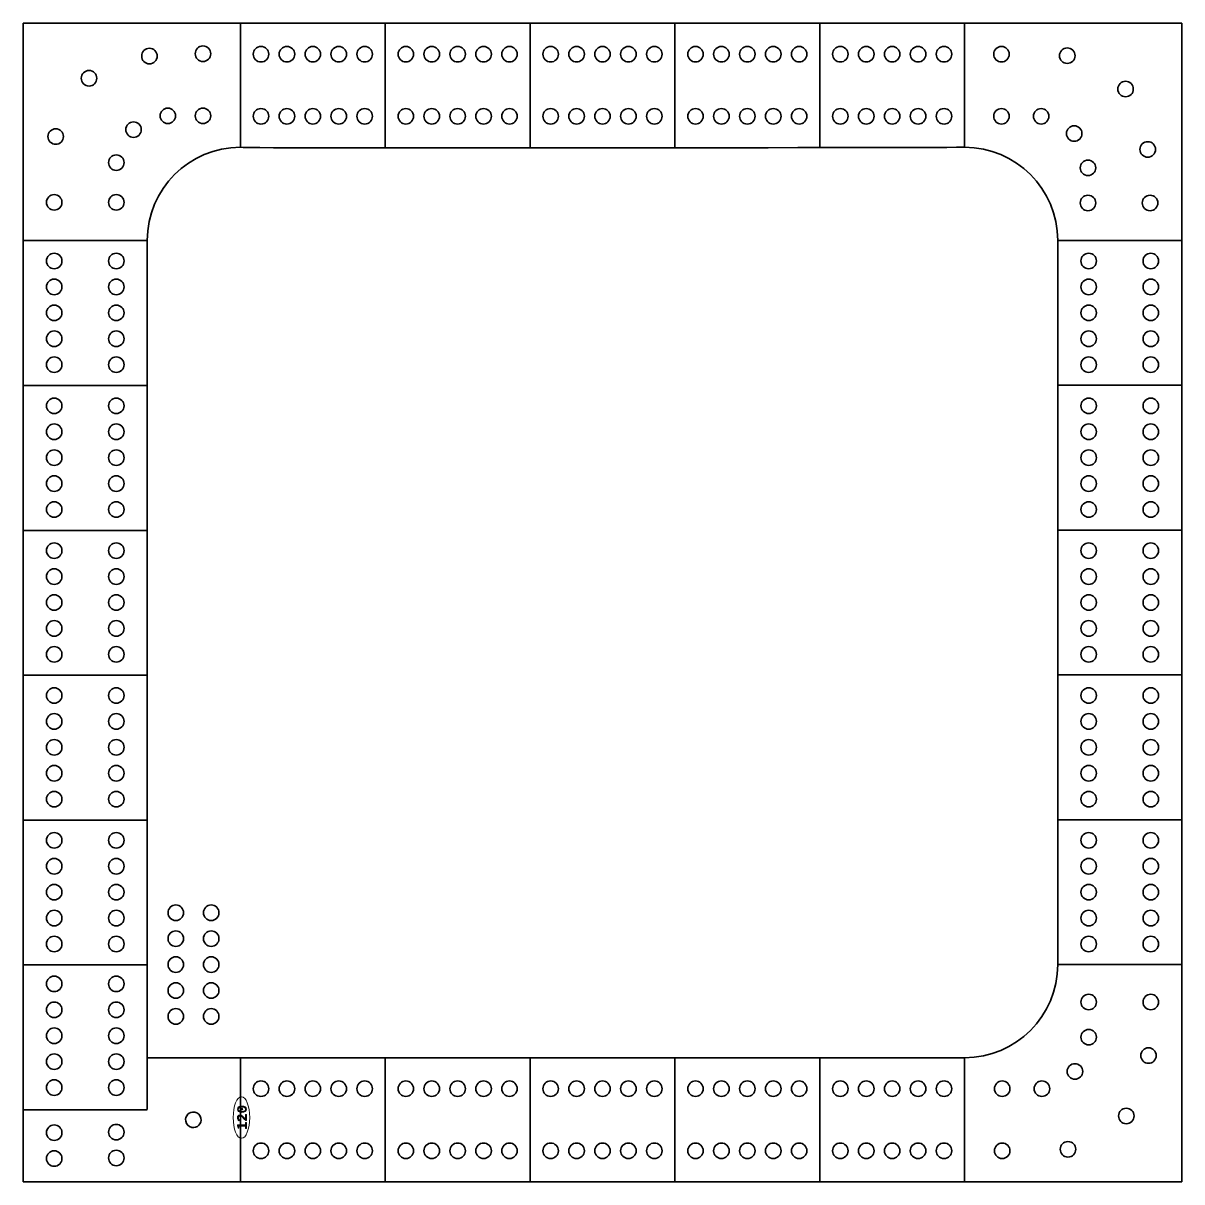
# Model space of a CAD drawing. Header units: inches. Extents: x 0 to 7, y -7 to 0.
import ezdxf

# ---------------------------------------------------------------- set-up
doc = ezdxf.new("R2010")
doc.units = ezdxf.units.IN
doc.header["$MEASUREMENT"] = 0
for name, color, linetype, lineweight in [('border', 7, 'Continuous', 0), ('labels', 7, 'Continuous', 0), ('pegs', 7, 'Continuous', 0), ('separators', 7, 'Continuous', 0)]:
    doc.layers.add(name, color=color, linetype=linetype, lineweight=lineweight)

# ---------------------------------------------------------------- blocks, each defined once
blk = doc.blocks.new('Block_1')
at = {"layer": 'pegs', "color": 250, "lineweight": 35, "true_color": 0x231f20}
for centre in [(0.1875, -6.7031), (0.5625, -6.6997), (0.1875, -6.8593), (0.5625, -6.8559)]:
    blk.add_circle(centre, 0.0469, dxfattribs=at)
blk = doc.blocks.new('Block_4')
at = {"layer": 'pegs', "color": 250, "lineweight": 35, "true_color": 0x231f20}
for centre in [(0.1875, -5.8042), (0.1875, -5.9608), (0.1875, -6.1174), (0.1875, -6.274), (0.1875, -6.4306)]:
    blk.add_circle(centre, 0.0469, dxfattribs=at)
blk = doc.blocks.new('Block_5')
at = {"layer": 'pegs', "color": 250, "lineweight": 35, "true_color": 0x231f20}
for centre in [(0.5625, -5.8042), (0.5625, -5.9608), (0.5625, -6.1174), (0.5625, -6.274), (0.5625, -6.4306)]:
    blk.add_circle(centre, 0.0469, dxfattribs=at)
blk = doc.blocks.new('Block_3')
at = {"layer": 'pegs'}
for name in ['Block_4', 'Block_5']:
    blk.add_blockref(name, (0, 0), dxfattribs=at)
blk = doc.blocks.new('Block_7')
at = {"layer": 'pegs', "color": 250, "lineweight": 35, "true_color": 0x231f20}
for centre in [(0.1875, -4.9368), (0.1875, -5.0934), (0.1875, -5.25), (0.1875, -5.4066), (0.1875, -5.5632)]:
    blk.add_circle(centre, 0.0469, dxfattribs=at)
blk = doc.blocks.new('Block_8')
at = {"layer": 'pegs', "color": 250, "lineweight": 35, "true_color": 0x231f20}
for centre in [(0.5625, -4.9368), (0.5625, -5.0934), (0.5625, -5.25), (0.5625, -5.4066), (0.5625, -5.5632)]:
    blk.add_circle(centre, 0.0469, dxfattribs=at)
blk = doc.blocks.new('Block_6')
at = {"layer": 'pegs'}
for name in ['Block_7', 'Block_8']:
    blk.add_blockref(name, (0, 0), dxfattribs=at)
blk = doc.blocks.new('Block_10')
at = {"layer": 'pegs', "color": 250, "lineweight": 35, "true_color": 0x231f20}
for centre in [(0.1875, -4.0618), (0.1875, -4.2184), (0.1875, -4.375), (0.1875, -4.5316), (0.1875, -4.6882)]:
    blk.add_circle(centre, 0.0469, dxfattribs=at)
blk = doc.blocks.new('Block_11')
at = {"layer": 'pegs', "color": 250, "lineweight": 35, "true_color": 0x231f20}
for centre in [(0.5625, -4.0618), (0.5625, -4.2184), (0.5625, -4.375), (0.5625, -4.5316), (0.5625, -4.6882)]:
    blk.add_circle(centre, 0.0469, dxfattribs=at)
blk = doc.blocks.new('Block_9')
at = {"layer": 'pegs'}
for name in ['Block_10', 'Block_11']:
    blk.add_blockref(name, (0, 0), dxfattribs=at)
blk = doc.blocks.new('Block_13')
at = {"layer": 'pegs', "color": 250, "lineweight": 35, "true_color": 0x231f20}
for centre in [(0.1875, -3.1868), (0.1875, -3.3434), (0.1875, -3.5), (0.1875, -3.6566), (0.1875, -3.8132)]:
    blk.add_circle(centre, 0.0469, dxfattribs=at)
blk = doc.blocks.new('Block_14')
at = {"layer": 'pegs', "color": 250, "lineweight": 35, "true_color": 0x231f20}
for centre in [(0.5625, -3.1868), (0.5625, -3.3434), (0.5625, -3.5), (0.5625, -3.6566), (0.5625, -3.8132)]:
    blk.add_circle(centre, 0.0469, dxfattribs=at)
blk = doc.blocks.new('Block_12')
at = {"layer": 'pegs'}
for name in ['Block_13', 'Block_14']:
    blk.add_blockref(name, (0, 0), dxfattribs=at)
blk = doc.blocks.new('Block_16')
at = {"layer": 'pegs', "color": 250, "lineweight": 35, "true_color": 0x231f20}
for centre in [(0.1875, -2.3118), (0.1875, -2.4684), (0.1875, -2.625), (0.1875, -2.7816), (0.1875, -2.9382)]:
    blk.add_circle(centre, 0.0469, dxfattribs=at)
blk = doc.blocks.new('Block_17')
at = {"layer": 'pegs', "color": 250, "lineweight": 35, "true_color": 0x231f20}
for centre in [(0.5625, -2.3118), (0.5625, -2.4684), (0.5625, -2.625), (0.5625, -2.7816), (0.5625, -2.9382)]:
    blk.add_circle(centre, 0.0469, dxfattribs=at)
blk = doc.blocks.new('Block_15')
at = {"layer": 'pegs'}
for name in ['Block_16', 'Block_17']:
    blk.add_blockref(name, (0, 0), dxfattribs=at)
blk = doc.blocks.new('Block_19')
at = {"layer": 'pegs', "color": 250, "lineweight": 35, "true_color": 0x231f20}
for centre in [(0.1875, -1.4368), (0.1875, -1.5934), (0.1875, -1.75), (0.1875, -1.9066), (0.1875, -2.0632)]:
    blk.add_circle(centre, 0.0469, dxfattribs=at)
blk = doc.blocks.new('Block_20')
at = {"layer": 'pegs', "color": 250, "lineweight": 35, "true_color": 0x231f20}
for centre in [(0.5625, -1.4368), (0.5625, -1.5934), (0.5625, -1.75), (0.5625, -1.9066), (0.5625, -2.0632)]:
    blk.add_circle(centre, 0.0469, dxfattribs=at)
blk = doc.blocks.new('Block_18')
at = {"layer": 'pegs'}
for name in ['Block_19', 'Block_20']:
    blk.add_blockref(name, (0, 0), dxfattribs=at)
blk = doc.blocks.new('Block_2')
at = {"layer": 'pegs'}
for name in ['Block_18', 'Block_15', 'Block_12', 'Block_9', 'Block_6', 'Block_3']:
    blk.add_blockref(name, (0, 0), dxfattribs=at)
blk = doc.blocks.new('Block_22')
at = {"layer": 'pegs', "color": 250, "lineweight": 35, "true_color": 0x231f20}
for centre in [(6.4375, -4.9368), (6.4375, -5.0934), (6.4375, -5.25), (6.4375, -5.4066), (6.4375, -5.5632)]:
    blk.add_circle(centre, 0.0469, dxfattribs=at)
blk = doc.blocks.new('Block_23')
at = {"layer": 'pegs', "color": 250, "lineweight": 35, "true_color": 0x231f20}
for centre in [(6.8125, -4.9368), (6.8125, -5.0934), (6.8125, -5.25), (6.8125, -5.4066), (6.8125, -5.5632)]:
    blk.add_circle(centre, 0.0469, dxfattribs=at)
blk = doc.blocks.new('Block_21')
at = {"layer": 'pegs'}
for name in ['Block_22', 'Block_23']:
    blk.add_blockref(name, (0, 0), dxfattribs=at)
blk = doc.blocks.new('Block_25')
at = {"layer": 'pegs', "color": 250, "lineweight": 35, "true_color": 0x231f20}
for centre in [(6.4375, -4.0618), (6.4375, -4.2184), (6.4375, -4.375), (6.4375, -4.5316), (6.4375, -4.6882)]:
    blk.add_circle(centre, 0.0469, dxfattribs=at)
blk = doc.blocks.new('Block_26')
at = {"layer": 'pegs', "color": 250, "lineweight": 35, "true_color": 0x231f20}
for centre in [(6.8125, -4.0618), (6.8125, -4.2184), (6.8125, -4.375), (6.8125, -4.5316), (6.8125, -4.6882)]:
    blk.add_circle(centre, 0.0469, dxfattribs=at)
blk = doc.blocks.new('Block_24')
at = {"layer": 'pegs'}
for name in ['Block_25', 'Block_26']:
    blk.add_blockref(name, (0, 0), dxfattribs=at)
blk = doc.blocks.new('Block_28')
at = {"layer": 'pegs', "color": 250, "lineweight": 35, "true_color": 0x231f20}
for centre in [(6.4375, -3.1868), (6.4375, -3.3434), (6.4375, -3.5), (6.4375, -3.6566), (6.4375, -3.8132)]:
    blk.add_circle(centre, 0.0469, dxfattribs=at)
blk = doc.blocks.new('Block_29')
at = {"layer": 'pegs', "color": 250, "lineweight": 35, "true_color": 0x231f20}
for centre in [(6.8125, -3.1868), (6.8125, -3.3434), (6.8125, -3.5), (6.8125, -3.6566), (6.8125, -3.8132)]:
    blk.add_circle(centre, 0.0469, dxfattribs=at)
blk = doc.blocks.new('Block_27')
at = {"layer": 'pegs'}
for name in ['Block_28', 'Block_29']:
    blk.add_blockref(name, (0, 0), dxfattribs=at)
blk = doc.blocks.new('Block_31')
at = {"layer": 'pegs', "color": 250, "lineweight": 35, "true_color": 0x231f20}
for centre in [(6.4375, -2.3118), (6.4375, -2.4684), (6.4375, -2.625), (6.4375, -2.7816), (6.4375, -2.9382)]:
    blk.add_circle(centre, 0.0469, dxfattribs=at)
blk = doc.blocks.new('Block_32')
at = {"layer": 'pegs', "color": 250, "lineweight": 35, "true_color": 0x231f20}
for centre in [(6.8125, -2.3118), (6.8125, -2.4684), (6.8125, -2.625), (6.8125, -2.7816), (6.8125, -2.9382)]:
    blk.add_circle(centre, 0.0469, dxfattribs=at)
blk = doc.blocks.new('Block_30')
at = {"layer": 'pegs'}
for name in ['Block_31', 'Block_32']:
    blk.add_blockref(name, (0, 0), dxfattribs=at)
blk = doc.blocks.new('Block_34')
at = {"layer": 'pegs', "color": 250, "lineweight": 35, "true_color": 0x231f20}
for centre in [(6.4375, -1.4368), (6.4375, -1.5934), (6.4375, -1.75), (6.4375, -1.9066), (6.4375, -2.0632)]:
    blk.add_circle(centre, 0.0469, dxfattribs=at)
blk = doc.blocks.new('Block_35')
at = {"layer": 'pegs', "color": 250, "lineweight": 35, "true_color": 0x231f20}
for centre in [(6.8125, -1.4368), (6.8125, -1.5934), (6.8125, -1.75), (6.8125, -1.9066), (6.8125, -2.0632)]:
    blk.add_circle(centre, 0.0469, dxfattribs=at)
blk = doc.blocks.new('Block_33')
at = {"layer": 'pegs'}
for name in ['Block_34', 'Block_35']:
    blk.add_blockref(name, (0, 0), dxfattribs=at)
blk = doc.blocks.new('Block_38')
at = {"layer": 'pegs', "color": 250, "lineweight": 35, "true_color": 0x231f20}
for centre in [(4.9368, -0.5625), (5.0934, -0.5625), (5.25, -0.5625), (5.4066, -0.5625), (5.5632, -0.5625)]:
    blk.add_circle(centre, 0.0469, dxfattribs=at)
blk = doc.blocks.new('Block_39')
at = {"layer": 'pegs', "color": 250, "lineweight": 35, "true_color": 0x231f20}
for centre in [(4.9368, -0.1875), (5.0934, -0.1875), (5.25, -0.1875), (5.4066, -0.1875), (5.5632, -0.1875)]:
    blk.add_circle(centre, 0.0469, dxfattribs=at)
blk = doc.blocks.new('Block_37')
at = {"layer": 'pegs'}
for name in ['Block_39', 'Block_38']:
    blk.add_blockref(name, (0, 0), dxfattribs=at)
blk = doc.blocks.new('Block_41')
at = {"layer": 'pegs', "color": 250, "lineweight": 35, "true_color": 0x231f20}
for centre in [(4.0618, -0.5625), (4.2184, -0.5625), (4.375, -0.5625), (4.5316, -0.5625), (4.6882, -0.5625)]:
    blk.add_circle(centre, 0.0469, dxfattribs=at)
blk = doc.blocks.new('Block_42')
at = {"layer": 'pegs', "color": 250, "lineweight": 35, "true_color": 0x231f20}
for centre in [(4.0618, -0.1875), (4.2184, -0.1875), (4.375, -0.1875), (4.5316, -0.1875), (4.6882, -0.1875)]:
    blk.add_circle(centre, 0.0469, dxfattribs=at)
blk = doc.blocks.new('Block_40')
at = {"layer": 'pegs'}
for name in ['Block_42', 'Block_41']:
    blk.add_blockref(name, (0, 0), dxfattribs=at)
blk = doc.blocks.new('Block_44')
at = {"layer": 'pegs', "color": 250, "lineweight": 35, "true_color": 0x231f20}
for centre in [(3.1868, -0.5625), (3.3434, -0.5625), (3.5, -0.5625), (3.6566, -0.5625), (3.8132, -0.5625)]:
    blk.add_circle(centre, 0.0469, dxfattribs=at)
blk = doc.blocks.new('Block_45')
at = {"layer": 'pegs', "color": 250, "lineweight": 35, "true_color": 0x231f20}
for centre in [(3.1868, -0.1875), (3.3434, -0.1875), (3.5, -0.1875), (3.6566, -0.1875), (3.8132, -0.1875)]:
    blk.add_circle(centre, 0.0469, dxfattribs=at)
blk = doc.blocks.new('Block_43')
at = {"layer": 'pegs'}
for name in ['Block_45', 'Block_44']:
    blk.add_blockref(name, (0, 0), dxfattribs=at)
blk = doc.blocks.new('Block_47')
at = {"layer": 'pegs', "color": 250, "lineweight": 35, "true_color": 0x231f20}
for centre in [(2.3118, -0.5625), (2.4684, -0.5625), (2.625, -0.5625), (2.7816, -0.5625), (2.9382, -0.5625)]:
    blk.add_circle(centre, 0.0469, dxfattribs=at)
blk = doc.blocks.new('Block_48')
at = {"layer": 'pegs', "color": 250, "lineweight": 35, "true_color": 0x231f20}
for centre in [(2.3118, -0.1875), (2.4684, -0.1875), (2.625, -0.1875), (2.7816, -0.1875), (2.9382, -0.1875)]:
    blk.add_circle(centre, 0.0469, dxfattribs=at)
blk = doc.blocks.new('Block_46')
at = {"layer": 'pegs'}
for name in ['Block_48', 'Block_47']:
    blk.add_blockref(name, (0, 0), dxfattribs=at)
blk = doc.blocks.new('Block_50')
at = {"layer": 'pegs', "color": 250, "lineweight": 35, "true_color": 0x231f20}
for centre in [(1.4368, -0.5625), (1.5934, -0.5625), (1.75, -0.5625), (1.9066, -0.5625), (2.0632, -0.5625)]:
    blk.add_circle(centre, 0.0469, dxfattribs=at)
blk = doc.blocks.new('Block_51')
at = {"layer": 'pegs', "color": 250, "lineweight": 35, "true_color": 0x231f20}
for centre in [(1.4368, -0.1875), (1.5934, -0.1875), (1.75, -0.1875), (1.9066, -0.1875), (2.0632, -0.1875)]:
    blk.add_circle(centre, 0.0469, dxfattribs=at)
blk = doc.blocks.new('Block_49')
at = {"layer": 'pegs'}
for name in ['Block_51', 'Block_50']:
    blk.add_blockref(name, (0, 0), dxfattribs=at)
blk = doc.blocks.new('Block_36')
at = {"layer": 'pegs'}
for name in ['Block_49', 'Block_46', 'Block_43', 'Block_40', 'Block_37']:
    blk.add_blockref(name, (0, 0), dxfattribs=at)
blk = doc.blocks.new('Block_54')
at = {"layer": 'pegs', "color": 250, "lineweight": 35, "true_color": 0x231f20}
for centre in [(4.9368, -6.8125), (5.0934, -6.8125), (5.25, -6.8125), (5.4066, -6.8125), (5.5632, -6.8125)]:
    blk.add_circle(centre, 0.0469, dxfattribs=at)
blk = doc.blocks.new('Block_55')
at = {"layer": 'pegs', "color": 250, "lineweight": 35, "true_color": 0x231f20}
for centre in [(4.9368, -6.4375), (5.0934, -6.4375), (5.25, -6.4375), (5.4066, -6.4375), (5.5632, -6.4375)]:
    blk.add_circle(centre, 0.0469, dxfattribs=at)
blk = doc.blocks.new('Block_53')
at = {"layer": 'pegs'}
for name in ['Block_55', 'Block_54']:
    blk.add_blockref(name, (0, 0), dxfattribs=at)
blk = doc.blocks.new('Block_57')
at = {"layer": 'pegs', "color": 250, "lineweight": 35, "true_color": 0x231f20}
for centre in [(4.0618, -6.8125), (4.2184, -6.8125), (4.375, -6.8125), (4.5316, -6.8125), (4.6882, -6.8125)]:
    blk.add_circle(centre, 0.0469, dxfattribs=at)
blk = doc.blocks.new('Block_58')
at = {"layer": 'pegs', "color": 250, "lineweight": 35, "true_color": 0x231f20}
for centre in [(4.0618, -6.4375), (4.2184, -6.4375), (4.375, -6.4375), (4.5316, -6.4375), (4.6882, -6.4375)]:
    blk.add_circle(centre, 0.0469, dxfattribs=at)
blk = doc.blocks.new('Block_56')
at = {"layer": 'pegs'}
for name in ['Block_58', 'Block_57']:
    blk.add_blockref(name, (0, 0), dxfattribs=at)
blk = doc.blocks.new('Block_60')
at = {"layer": 'pegs', "color": 250, "lineweight": 35, "true_color": 0x231f20}
for centre in [(3.1868, -6.8125), (3.3434, -6.8125), (3.5, -6.8125), (3.6566, -6.8125), (3.8132, -6.8125)]:
    blk.add_circle(centre, 0.0469, dxfattribs=at)
blk = doc.blocks.new('Block_61')
at = {"layer": 'pegs', "color": 250, "lineweight": 35, "true_color": 0x231f20}
for centre in [(3.1868, -6.4375), (3.3434, -6.4375), (3.5, -6.4375), (3.6566, -6.4375), (3.8132, -6.4375)]:
    blk.add_circle(centre, 0.0469, dxfattribs=at)
blk = doc.blocks.new('Block_59')
at = {"layer": 'pegs'}
for name in ['Block_61', 'Block_60']:
    blk.add_blockref(name, (0, 0), dxfattribs=at)
blk = doc.blocks.new('Block_63')
at = {"layer": 'pegs', "color": 250, "lineweight": 35, "true_color": 0x231f20}
for centre in [(2.3118, -6.8125), (2.4684, -6.8125), (2.625, -6.8125), (2.7816, -6.8125), (2.9382, -6.8125)]:
    blk.add_circle(centre, 0.0469, dxfattribs=at)
blk = doc.blocks.new('Block_64')
at = {"layer": 'pegs', "color": 250, "lineweight": 35, "true_color": 0x231f20}
for centre in [(2.3118, -6.4375), (2.4684, -6.4375), (2.625, -6.4375), (2.7816, -6.4375), (2.9382, -6.4375)]:
    blk.add_circle(centre, 0.0469, dxfattribs=at)
blk = doc.blocks.new('Block_62')
at = {"layer": 'pegs'}
for name in ['Block_64', 'Block_63']:
    blk.add_blockref(name, (0, 0), dxfattribs=at)
blk = doc.blocks.new('Block_66')
at = {"layer": 'pegs', "color": 250, "lineweight": 35, "true_color": 0x231f20}
for centre in [(1.4368, -6.8125), (1.5934, -6.8125), (1.75, -6.8125), (1.9066, -6.8125), (2.0632, -6.8125)]:
    blk.add_circle(centre, 0.0469, dxfattribs=at)
blk = doc.blocks.new('Block_67')
at = {"layer": 'pegs', "color": 250, "lineweight": 35, "true_color": 0x231f20}
for centre in [(1.4368, -6.4375), (1.5934, -6.4375), (1.75, -6.4375), (1.9066, -6.4375), (2.0632, -6.4375)]:
    blk.add_circle(centre, 0.0469, dxfattribs=at)
blk = doc.blocks.new('Block_65')
at = {"layer": 'pegs'}
for name in ['Block_67', 'Block_66']:
    blk.add_blockref(name, (0, 0), dxfattribs=at)
blk = doc.blocks.new('Block_52')
at = {"layer": 'pegs'}
for name in ['Block_65', 'Block_62', 'Block_59', 'Block_56', 'Block_53']:
    blk.add_blockref(name, (0, 0), dxfattribs=at)
blk = doc.blocks.new('Block_68')
at = {"layer": 'pegs', "color": 250, "lineweight": 35, "true_color": 0x231f20}
for centre in [(0.9221, -5.3743), (0.9221, -5.5309), (0.9221, -5.6875), (0.9221, -5.8441), (0.9221, -6.0007)]:
    blk.add_circle(centre, 0.0469, dxfattribs=at)
blk = doc.blocks.new('Block_70')
at = {"layer": 'pegs', "color": 250, "lineweight": 35, "true_color": 0x231f20}
for centre in [(6.4375, -5.9139), (6.4375, -6.126), (6.3542, -6.3333), (5.9148, -6.4375), (6.1547, -6.4375)]:
    blk.add_circle(centre, 0.0469, dxfattribs=at)
blk = doc.blocks.new('Block_69')
at = {"layer": 'pegs', "color": 250, "lineweight": 35, "true_color": 0x231f20}
for centre in [(6.8125, -5.9139), (6.7986, -6.2372), (6.6645, -6.6021), (5.9148, -6.8125), (6.3123, -6.8035)]:
    blk.add_circle(centre, 0.0469, dxfattribs=at)
at = {"layer": 'pegs'}
blk.add_blockref('Block_70', (0, 0), dxfattribs=at)
blk = doc.blocks.new('Block_71')
at = {"layer": 'pegs', "color": 250, "lineweight": 35, "true_color": 0x231f20}
for centre in [(1.1359, -5.3743), (1.1359, -5.5309), (1.1359, -5.6875), (1.1359, -5.8441), (1.1359, -6.0007)]:
    blk.add_circle(centre, 0.0469, dxfattribs=at)
blk = doc.blocks.new('Block_73')
at = {"layer": 'pegs', "color": 250, "lineweight": 35, "true_color": 0x231f20}
for centre in [(5.9103, -0.5625), (6.1502, -0.5625), (6.3497, -0.6667), (6.4331, -0.874), (6.4331, -1.0861)]:
    blk.add_circle(centre, 0.0469, dxfattribs=at)
blk = doc.blocks.new('Block_72')
at = {"layer": 'pegs', "color": 250, "lineweight": 35, "true_color": 0x231f20}
for centre in [(5.9103, -0.1875), (6.3078, -0.1965), (6.6601, -0.3979), (6.7942, -0.7628), (6.8081, -1.0861)]:
    blk.add_circle(centre, 0.0469, dxfattribs=at)
at = {"layer": 'pegs'}
blk.add_blockref('Block_73', (0, 0), dxfattribs=at)
blk = doc.blocks.new('Block_75')
at = {"layer": 'pegs', "color": 250, "lineweight": 35, "true_color": 0x231f20}
for centre in [(0.874, -0.5598), (1.0861, -0.5598), (0.6667, -0.6431), (0.5625, -0.8426), (0.5625, -1.0825)]:
    blk.add_circle(centre, 0.0469, dxfattribs=at)
blk = doc.blocks.new('Block_74')
at = {"layer": 'pegs', "color": 250, "lineweight": 35, "true_color": 0x231f20}
for centre in [(1.0861, -0.1848), (0.7628, -0.1987), (0.3979, -0.3327), (0.1965, -0.685), (0.1875, -1.0825)]:
    blk.add_circle(centre, 0.0469, dxfattribs=at)
at = {"layer": 'pegs'}
blk.add_blockref('Block_75', (0, 0), dxfattribs=at)
blk = doc.blocks.new('Block_0')
at = {"layer": 'pegs', "color": 250, "lineweight": 35, "true_color": 0x231f20}
blk.add_open_spline([(1.0738, -6.6158), (1.08, -6.6489), (1.0516, -6.6773), (1.0186, -6.671), (1.0003, -6.6675), (0.9853, -6.6525), (0.9818, -6.6342), (0.9755, -6.6011), (1.0039, -6.5727), (1.037, -6.579), (1.0553, -6.5825), (1.0703, -6.5975), (1.0738, -6.6158)], degree=3, knots=[0, 0, 0, 0, 1, 1, 1, 2, 2, 2, 3, 3, 3, 4, 4, 4, 4], dxfattribs=at)
at = {"layer": 'pegs'}
for name in ['Block_74', 'Block_36', 'Block_72', 'Block_2', 'Block_33', 'Block_30', 'Block_27', 'Block_24', 'Block_21', 'Block_68', 'Block_71', 'Block_69', 'Block_52', 'Block_1']:
    blk.add_blockref(name, (0, 0), dxfattribs=at)
blk = doc.blocks.new('Block_77')
at = {"layer": 'separators', "color": 250, "lineweight": 35, "true_color": 0x231f20}
for p, q in [((1.3125, 0), (1.3125, -0.75)), ((2.1875, 0), (2.1875, -0.75)), ((3.0625, 0), (3.0625, -0.75)), ((3.9375, 0), (3.9375, -0.75)), ((4.8125, 0), (4.8125, -0.75)), ((5.6875, 0), (5.6875, -0.75))]:
    blk.add_line(p, q, dxfattribs=at)
blk = doc.blocks.new('Block_78')
at = {"layer": 'separators', "color": 250, "lineweight": 35, "true_color": 0x231f20}
for p, q in [((6.25, -1.3125), (7, -1.3125)), ((6.25, -2.1875), (7, -2.1875)), ((6.25, -3.0625), (7, -3.0625)), ((6.25, -3.9375), (7, -3.9375)), ((6.25, -4.8125), (7, -4.8125)), ((6.25, -5.6875), (7, -5.6875))]:
    blk.add_line(p, q, dxfattribs=at)
blk = doc.blocks.new('Block_79')
at = {"layer": 'separators', "color": 250, "lineweight": 35, "true_color": 0x231f20}
for p, q in [((1.3125, -6.25), (1.3125, -7)), ((2.1875, -6.25), (2.1875, -7)), ((3.0625, -6.25), (3.0625, -7)), ((3.9375, -6.25), (3.9375, -7)), ((4.8125, -6.25), (4.8125, -7)), ((5.6875, -6.25), (5.6875, -7))]:
    blk.add_line(p, q, dxfattribs=at)
blk = doc.blocks.new('Block_80')
at = {"layer": 'separators', "color": 250, "lineweight": 35, "true_color": 0x231f20}
for p, q in [((0, -1.3125), (0.75, -1.3125)), ((0, -2.1892), (0.75, -2.1892)), ((0, -3.0642), (0.75, -3.0642)), ((0, -3.9392), (0.75, -3.9392)), ((0, -4.8142), (0.75, -4.8142)), ((0, -5.6892), (0.75, -5.6892)), ((0, -6.5642), (0.75, -6.5642))]:
    blk.add_line(p, q, dxfattribs=at)
blk = doc.blocks.new('Block_76')
at = {"layer": 'separators'}
for name in ['Block_77', 'Block_80', 'Block_78', 'Block_79']:
    blk.add_blockref(name, (0, 0), dxfattribs=at)
blk = doc.blocks.new('Block_83')
at = {"layer": 'labels', "true_color": 0x231f20, "transparency": 33554687}
h = blk.add_hatch(color=250, dxfattribs=at)
h.dxf.hatch_style = 2
edge = h.paths.add_edge_path()
edge.add_spline(control_points=[(1.3211, -6.5668), (1.3176, -6.5668), (1.3156, -6.5643), (1.3156, -6.5616), (1.3156, -6.5588), (1.3176, -6.5564), (1.3211, -6.5564), (1.3246, -6.5564), (1.3266, -6.5588), (1.3266, -6.5616), (1.3266, -6.5643), (1.3246, -6.5668), (1.3211, -6.5668)], knot_values=[0, 0, 0, 0, 1, 1, 1, 2, 2, 2, 3, 3, 3, 4, 4, 4, 4], degree=3, periodic=0)
edge = h.paths.add_edge_path()
edge.add_spline(control_points=[(1.3216, -6.5489), (1.3064, -6.5489), (1.2998, -6.5542), (1.2998, -6.5616), (1.2998, -6.569), (1.3064, -6.5742), (1.3216, -6.5742), (1.3369, -6.5742), (1.3438, -6.569), (1.3438, -6.5616), (1.3438, -6.5542), (1.3369, -6.5489), (1.3216, -6.5489)], knot_values=[0, 0, 0, 0, 1, 1, 1, 2, 2, 2, 3, 3, 3, 4, 4, 4, 4], degree=3, periodic=0)
edge = h.paths.add_edge_path()
edge.add_spline(control_points=[(1.3216, -6.5807), (1.3038, -6.5807), (1.2942, -6.5734), (1.2942, -6.5616), (1.2942, -6.5498), (1.3038, -6.5425), (1.3216, -6.5425), (1.3393, -6.5425), (1.3494, -6.5498), (1.3494, -6.5616), (1.3494, -6.5734), (1.3393, -6.5807), (1.3216, -6.5807)], knot_values=[0, 0, 0, 0, 1, 1, 1, 2, 2, 2, 3, 3, 3, 4, 4, 4, 4], degree=3, periodic=0)
h = blk.add_hatch(color=250, dxfattribs=at)
h.dxf.hatch_style = 2
edge = h.paths.add_edge_path()
edge.add_spline(control_points=[(1.3443, -6.6305), (1.3284, -6.6125), (1.3191, -6.6027), (1.3102, -6.6027), (1.3041, -6.6027), (1.2999, -6.6063), (1.2999, -6.6142), (1.2999, -6.6192), (1.3027, -6.6235), (1.3062, -6.6269), (1.3062, -6.6269), (1.3023, -6.6309), (1.3023, -6.6309), (1.2975, -6.6261), (1.2942, -6.6208), (1.2942, -6.6133), (1.2942, -6.6027), (1.3005, -6.596), (1.3099, -6.596), (1.3199, -6.596), (1.3298, -6.606), (1.3429, -6.6204), (1.3426, -6.6171), (1.3425, -6.6137), (1.3425, -6.6105), (1.3425, -6.6105), (1.3425, -6.5931), (1.3425, -6.5931), (1.3425, -6.5931), (1.3484, -6.5931), (1.3484, -6.5931), (1.3484, -6.5931), (1.3484, -6.6305), (1.3484, -6.6305), (1.3484, -6.6305), (1.3443, -6.6305), (1.3443, -6.6305)], knot_values=[0, 0, 0, 0, 1, 1, 1, 2, 2, 2, 3, 3, 3, 4, 4, 4, 5, 5, 5, 6, 6, 6, 7, 7, 7, 8, 8, 8, 9, 9, 9, 10, 10, 10, 11, 11, 11, 12, 12, 12, 12], degree=3, periodic=0)
h = blk.add_hatch(color=250, dxfattribs=at)
h.dxf.hatch_style = 2
edge = h.paths.add_edge_path()
edge.add_spline(control_points=[(1.3426, -6.6785), (1.3426, -6.6785), (1.3426, -6.6632), (1.3426, -6.6632), (1.3426, -6.6632), (1.3036, -6.6632), (1.3036, -6.6632), (1.3036, -6.6632), (1.3036, -6.6751), (1.3036, -6.6751), (1.3036, -6.6751), (1.2991, -6.6751), (1.2991, -6.6751), (1.2983, -6.6688), (1.2971, -6.6648), (1.2952, -6.6614), (1.2952, -6.6614), (1.2952, -6.6563), (1.2952, -6.6563), (1.2952, -6.6563), (1.3426, -6.6563), (1.3426, -6.6563), (1.3426, -6.6563), (1.3426, -6.6424), (1.3426, -6.6424), (1.3426, -6.6424), (1.3484, -6.6424), (1.3484, -6.6424), (1.3484, -6.6424), (1.3484, -6.6785), (1.3484, -6.6785), (1.3484, -6.6785), (1.3426, -6.6785), (1.3426, -6.6785)], knot_values=[0, 0, 0, 0, 1, 1, 1, 2, 2, 2, 3, 3, 3, 4, 4, 4, 5, 5, 5, 6, 6, 6, 7, 7, 7, 8, 8, 8, 9, 9, 9, 10, 10, 10, 11, 11, 11, 11], degree=3, periodic=0)
at = {"layer": 'labels'}
for points, knots in [([(1.3216, -6.5807), (1.3038, -6.5807), (1.2942, -6.5734), (1.2942, -6.5616), (1.2942, -6.5498), (1.3038, -6.5425), (1.3216, -6.5425), (1.3393, -6.5425), (1.3494, -6.5498), (1.3494, -6.5616), (1.3494, -6.5734), (1.3393, -6.5807), (1.3216, -6.5807)], [0, 0, 0, 0, 1, 1, 1, 2, 2, 2, 3, 3, 3, 4, 4, 4, 4]), ([(1.3216, -6.5489), (1.3064, -6.5489), (1.2998, -6.5542), (1.2998, -6.5616), (1.2998, -6.569), (1.3064, -6.5742), (1.3216, -6.5742), (1.3369, -6.5742), (1.3438, -6.569), (1.3438, -6.5616), (1.3438, -6.5542), (1.3369, -6.5489), (1.3216, -6.5489)], [0, 0, 0, 0, 1, 1, 1, 2, 2, 2, 3, 3, 3, 4, 4, 4, 4]), ([(1.3211, -6.5668), (1.3176, -6.5668), (1.3156, -6.5643), (1.3156, -6.5616), (1.3156, -6.5588), (1.3176, -6.5564), (1.3211, -6.5564), (1.3246, -6.5564), (1.3266, -6.5588), (1.3266, -6.5616), (1.3266, -6.5643), (1.3246, -6.5668), (1.3211, -6.5668)], [0, 0, 0, 0, 1, 1, 1, 2, 2, 2, 3, 3, 3, 4, 4, 4, 4]), ([(1.3443, -6.6305), (1.3284, -6.6125), (1.3191, -6.6027), (1.3102, -6.6027), (1.3041, -6.6027), (1.2999, -6.6063), (1.2999, -6.6142), (1.2999, -6.6192), (1.3027, -6.6235), (1.3062, -6.6269), (1.3062, -6.6269), (1.3023, -6.6309), (1.3023, -6.6309), (1.2975, -6.6261), (1.2942, -6.6208), (1.2942, -6.6133), (1.2942, -6.6027), (1.3005, -6.596), (1.3099, -6.596), (1.3199, -6.596), (1.3298, -6.606), (1.3429, -6.6204), (1.3426, -6.6171), (1.3425, -6.6137), (1.3425, -6.6105), (1.3425, -6.6105), (1.3425, -6.5931), (1.3425, -6.5931), (1.3425, -6.5931), (1.3484, -6.5931), (1.3484, -6.5931), (1.3484, -6.5931), (1.3484, -6.6305), (1.3484, -6.6305), (1.3484, -6.6305), (1.3443, -6.6305), (1.3443, -6.6305)], [0, 0, 0, 0, 1, 1, 1, 2, 2, 2, 3, 3, 3, 4, 4, 4, 5, 5, 5, 6, 6, 6, 7, 7, 7, 8, 8, 8, 9, 9, 9, 10, 10, 10, 11, 11, 11, 12, 12, 12, 12]), ([(1.3426, -6.6785), (1.3426, -6.6785), (1.3426, -6.6632), (1.3426, -6.6632), (1.3426, -6.6632), (1.3036, -6.6632), (1.3036, -6.6632), (1.3036, -6.6632), (1.3036, -6.6751), (1.3036, -6.6751), (1.3036, -6.6751), (1.2991, -6.6751), (1.2991, -6.6751), (1.2983, -6.6688), (1.2971, -6.6648), (1.2952, -6.6614), (1.2952, -6.6614), (1.2952, -6.6563), (1.2952, -6.6563), (1.2952, -6.6563), (1.3426, -6.6563), (1.3426, -6.6563), (1.3426, -6.6563), (1.3426, -6.6424), (1.3426, -6.6424), (1.3426, -6.6424), (1.3484, -6.6424), (1.3484, -6.6424), (1.3484, -6.6424), (1.3484, -6.6785), (1.3484, -6.6785), (1.3484, -6.6785), (1.3426, -6.6785), (1.3426, -6.6785)], [0, 0, 0, 0, 1, 1, 1, 2, 2, 2, 3, 3, 3, 4, 4, 4, 5, 5, 5, 6, 6, 6, 7, 7, 7, 8, 8, 8, 9, 9, 9, 10, 10, 10, 11, 11, 11, 11])]:
    blk.add_open_spline(points, degree=3, knots=knots, dxfattribs=at)
blk = doc.blocks.new('Block_82')
at = {"layer": 'labels'}
blk.add_blockref('Block_83', (0, 0), dxfattribs=at)
blk = doc.blocks.new('Block_81')
at = {"layer": 'labels', "color": 250, "lineweight": 18, "true_color": 0x231f20}
blk.add_ellipse((1.3188, -6.6116), major_axis=(0, 0.1255), ratio=0.398344, dxfattribs=at)
at = {"layer": 'labels'}
blk.add_blockref('Block_82', (0, 0), dxfattribs=at)

msp = doc.modelspace()

# ---------------------------------------------------------------- linework, layer by layer
at = {"layer": 'border', "color": 250, "lineweight": 35, "true_color": 0x231f20}
msp.add_line((0.75, -6.25), (0.75, -6.5625), dxfattribs=at)
msp.add_lwpolyline([(7, -7), (0, -7), (0, 0), (7, 0)], close=True, dxfattribs=at)
msp.add_open_spline([(0.75, -1.3125), (0.75, -1.0016), (1.0016, -0.75), (1.3125, -0.75), (1.3515, -0.7592), (5.6875, -0.75), (5.6875, -0.75), (5.9984, -0.75), (6.25, -1.0016), (6.25, -1.3125), (6.25, -1.3125), (6.25, -5.6875), (6.25, -5.6875), (6.25, -5.9984), (5.9984, -6.25), (5.6875, -6.25), (5.6875, -6.25), (0.75, -6.25), (0.75, -6.25), (0.75, -6.25), (0.75, -1.3125), (0.75, -1.3125)], degree=3, knots=[0, 0, 0, 0, 1, 1, 1, 2, 2, 2, 3, 3, 3, 4, 4, 4, 5, 5, 5, 6, 6, 6, 7, 7, 7, 7], dxfattribs=at)

# ---------------------------------------------------------------- block references
at = {"layer": 'labels'}
msp.add_blockref('Block_81', (0, 0), dxfattribs=at)
at = {"layer": 'pegs'}
msp.add_blockref('Block_0', (0, 0), dxfattribs=at)
at = {"layer": 'separators'}
msp.add_blockref('Block_76', (0, 0), dxfattribs=at)

doc.saveas('drawing.dxf')
